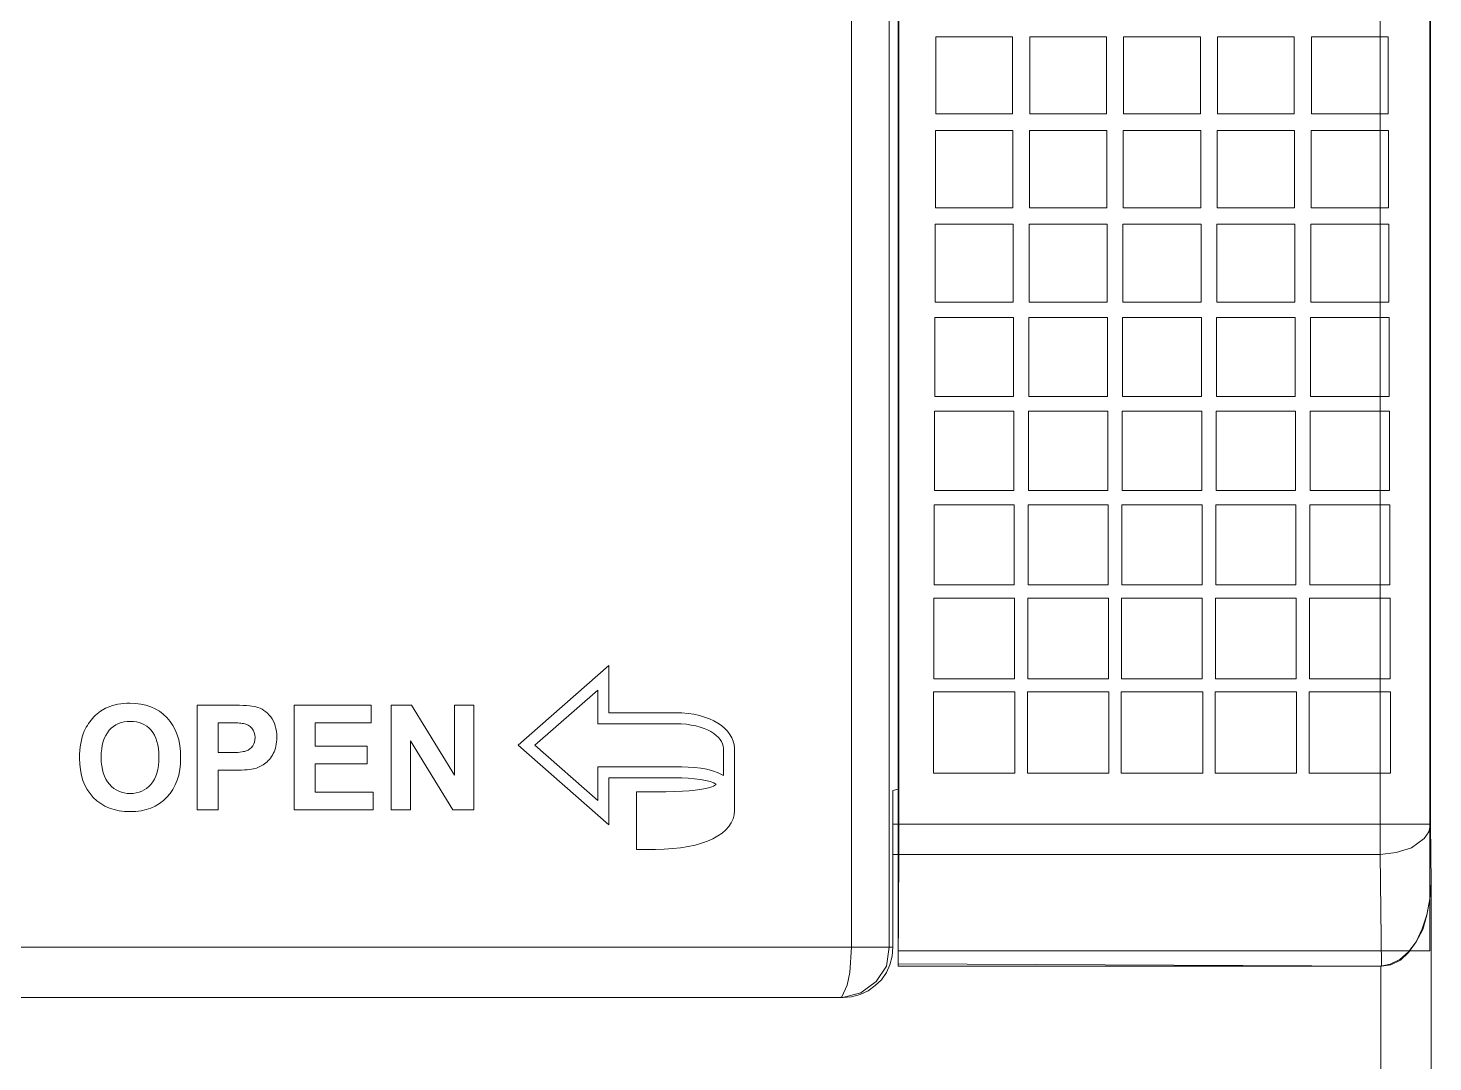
# Model space of a CAD drawing. Header units: millimetres. Extents: x 33157 to 59611, y -29750 to 1750.
# Drawn here: x 53861.99 to 53884.44, y -3172.26 to -3155.74 of the extents above; entities that cross this region are included whole.
import ezdxf

# ---------------------------------------------------------------- set-up
doc = ezdxf.new("R2010")
doc.units = ezdxf.units.MM
doc.layers.get('0').update_dxf_attribs({"lineweight": 18})

msp = doc.modelspace()

# ---------------------------------------------------------------- linework, layer by layer
at = {"lineweight": 9}
for p, q in [((53875.893, -3043.278), (53875.893, -3170.694)), ((53883.594, -3047.493), (53883.594, -3168.946)), ((53884.398, -3048.296), (53884.398, -3168.464)), ((53875.902, -3109.188), (53875.902, -3168.464)), ((53875.751, -3109.613), (53875.751, -3170.429)), ((53875.893, -3109.613), (53875.893, -3167.906)), ((53875.147, -3110.161), (53875.147, -3170.429)), ((53875.808, -3167.925), (53875.808, -3170.429)), ((53875.902, -3168.464), (53875.902, -3168.946)), ((53884.407, -3169.399), (53884.407, -3208)), ((53875.893, -3170.694), (53875.893, -3170.732)), ((53883.604, -3170.732), (53883.604, -3187.627))]:
    msp.add_line(p, q, dxfattribs=at)
msp.add_lwpolyline([(53875.893, -3170.487), (53884.386, -3170.487), (53884.386, -3047.493), (53875.893, -3047.493)], close=True, dxfattribs=at)
for points, knots in [([(53876.494, -3155.885), (53876.903, -3155.885), (53877.311, -3155.885), (53877.72, -3155.885), (53877.72, -3156.294), (53877.72, -3156.703), (53877.72, -3157.112), (53877.311, -3157.112), (53876.903, -3157.112), (53876.494, -3157.112), (53876.494, -3156.704), (53876.494, -3156.297), (53876.494, -3155.89), (53876.494, -3155.889), (53876.494, -3155.887), (53876.494, -3155.885)], [0, 0, 0, 0, 149413.411189, 149413.411189, 149413.411189, 298826.822379, 298826.822379, 298826.822379, 448240.233568, 448240.233568, 448240.233568, 597653.644758, 597653.644758, 597653.644758, 747067.055947, 747067.055947, 747067.055947, 747067.055947]), ([(53877.994, -3155.885), (53878.403, -3155.885), (53878.812, -3155.885), (53879.22, -3155.885), (53879.22, -3156.294), (53879.22, -3156.703), (53879.22, -3157.112), (53878.812, -3157.112), (53878.403, -3157.112), (53877.994, -3157.112), (53877.994, -3156.704), (53877.994, -3156.297), (53877.994, -3155.89), (53877.994, -3155.889), (53877.994, -3155.887), (53877.994, -3155.885)], [0, 0, 0, 0, 149417.453064, 149417.453064, 149417.453064, 298834.906129, 298834.906129, 298834.906129, 448252.359193, 448252.359193, 448252.359193, 597669.812257, 597669.812257, 597669.812257, 747087.265322, 747087.265322, 747087.265322, 747087.265322]), ([(53879.494, -3155.885), (53879.903, -3155.885), (53880.312, -3155.885), (53880.721, -3155.885), (53880.721, -3156.294), (53880.721, -3156.703), (53880.721, -3157.112), (53880.312, -3157.112), (53879.903, -3157.112), (53879.494, -3157.112), (53879.494, -3156.704), (53879.494, -3156.297), (53879.494, -3155.89), (53879.494, -3155.889), (53879.494, -3155.887), (53879.494, -3155.885)], [0, 0, 0, 0, 149421.494939, 149421.494939, 149421.494939, 298842.989879, 298842.989879, 298842.989879, 448264.484818, 448264.484818, 448264.484818, 597685.979758, 597685.979758, 597685.979758, 747107.474697, 747107.474697, 747107.474697, 747107.474697]), ([(53880.995, -3155.885), (53881.403, -3155.885), (53881.812, -3155.885), (53882.221, -3155.885), (53882.221, -3156.294), (53882.221, -3156.703), (53882.221, -3157.112), (53881.812, -3157.112), (53881.403, -3157.112), (53880.995, -3157.112), (53880.995, -3156.704), (53880.995, -3156.297), (53880.995, -3155.89), (53880.995, -3155.889), (53880.995, -3155.887), (53880.995, -3155.885)], [0, 0, 0, 0, 149425.536815, 149425.536815, 149425.536815, 298851.07363, 298851.07363, 298851.07363, 448276.610445, 448276.610445, 448276.610445, 597702.14726, 597702.14726, 597702.14726, 747127.684074, 747127.684074, 747127.684074, 747127.684074]), ([(53882.495, -3155.885), (53882.904, -3155.885), (53883.312, -3155.885), (53883.721, -3155.885), (53883.721, -3156.294), (53883.721, -3156.703), (53883.721, -3157.112), (53883.312, -3157.112), (53882.904, -3157.112), (53882.495, -3157.112), (53882.495, -3156.704), (53882.495, -3156.297), (53882.495, -3155.89), (53882.495, -3155.889), (53882.495, -3155.887), (53882.495, -3155.885)], [0, 0, 0, 0, 149429.578691, 149429.578691, 149429.578691, 298859.157381, 298859.157381, 298859.157381, 448288.736072, 448288.736072, 448288.736072, 597718.314762, 597718.314762, 597718.314762, 747147.893453, 747147.893453, 747147.893453, 747147.893453]), ([(53876.489, -3157.38), (53876.901, -3157.38), (53877.313, -3157.38), (53877.725, -3157.38), (53877.725, -3157.792), (53877.725, -3158.205), (53877.725, -3158.617), (53877.313, -3158.617), (53876.901, -3158.617), (53876.489, -3158.617), (53876.489, -3158.206), (53876.489, -3157.796), (53876.489, -3157.385), (53876.489, -3157.383), (53876.489, -3157.382), (53876.489, -3157.38)], [0, 0, 0, 0, 149415.408694, 149415.408694, 149415.408694, 298830.817388, 298830.817388, 298830.817388, 448246.226082, 448246.226082, 448246.226082, 597661.634776, 597661.634776, 597661.634776, 747077.043469, 747077.043469, 747077.043469, 747077.043469]), ([(53877.989, -3157.38), (53878.401, -3157.38), (53878.813, -3157.38), (53879.226, -3157.38), (53879.226, -3157.792), (53879.226, -3158.205), (53879.226, -3158.617), (53878.813, -3158.617), (53878.401, -3158.617), (53877.989, -3158.617), (53877.989, -3158.206), (53877.989, -3157.796), (53877.989, -3157.385), (53877.989, -3157.383), (53877.989, -3157.382), (53877.989, -3157.38)], [0, 0, 0, 0, 149419.450565, 149419.450565, 149419.450565, 298838.901129, 298838.901129, 298838.901129, 448258.351694, 448258.351694, 448258.351694, 597677.802258, 597677.802258, 597677.802258, 747097.252823, 747097.252823, 747097.252823, 747097.252823]), ([(53879.489, -3157.38), (53879.901, -3157.38), (53880.314, -3157.38), (53880.726, -3157.38), (53880.726, -3157.792), (53880.726, -3158.205), (53880.726, -3158.617), (53880.314, -3158.617), (53879.901, -3158.617), (53879.489, -3158.617), (53879.489, -3158.206), (53879.489, -3157.796), (53879.489, -3157.385), (53879.489, -3157.383), (53879.489, -3157.382), (53879.489, -3157.38)], [0, 0, 0, 0, 149423.492436, 149423.492436, 149423.492436, 298846.984871, 298846.984871, 298846.984871, 448270.477307, 448270.477307, 448270.477307, 597693.969742, 597693.969742, 597693.969742, 747117.462178, 747117.462178, 747117.462178, 747117.462178]), ([(53880.989, -3157.38), (53881.402, -3157.38), (53881.814, -3157.38), (53882.226, -3157.38), (53882.226, -3157.792), (53882.226, -3158.205), (53882.226, -3158.617), (53881.814, -3158.617), (53881.402, -3158.617), (53880.989, -3158.617), (53880.989, -3158.206), (53880.989, -3157.796), (53880.989, -3157.385), (53880.989, -3157.383), (53880.989, -3157.382), (53880.989, -3157.38)], [0, 0, 0, 0, 149427.534307, 149427.534307, 149427.534307, 298855.068614, 298855.068614, 298855.068614, 448282.60292, 448282.60292, 448282.60292, 597710.137227, 597710.137227, 597710.137227, 747137.671534, 747137.671534, 747137.671534, 747137.671534]), ([(53882.49, -3157.38), (53882.902, -3157.38), (53883.314, -3157.38), (53883.727, -3157.38), (53883.727, -3157.792), (53883.727, -3158.205), (53883.727, -3158.617), (53883.314, -3158.617), (53882.902, -3158.617), (53882.49, -3158.617), (53882.49, -3158.206), (53882.49, -3157.796), (53882.49, -3157.385), (53882.49, -3157.383), (53882.49, -3157.382), (53882.49, -3157.38)], [0, 0, 0, 0, 149431.576178, 149431.576178, 149431.576178, 298863.152356, 298863.152356, 298863.152356, 448294.728535, 448294.728535, 448294.728535, 597726.304713, 597726.304713, 597726.304713, 747157.880891, 747157.880891, 747157.880891, 747157.880891]), ([(53876.483, -3158.875), (53876.899, -3158.875), (53877.315, -3158.875), (53877.731, -3158.875), (53877.731, -3159.291), (53877.731, -3159.706), (53877.731, -3160.122), (53877.315, -3160.122), (53876.899, -3160.122), (53876.483, -3160.122), (53876.483, -3159.708), (53876.483, -3159.294), (53876.483, -3158.88), (53876.483, -3158.878), (53876.483, -3158.877), (53876.483, -3158.875)], [0, 0, 0, 0, 149417.406096, 149417.406096, 149417.406096, 298834.812193, 298834.812193, 298834.812193, 448252.218289, 448252.218289, 448252.218289, 597669.624386, 597669.624386, 597669.624386, 747087.030482, 747087.030482, 747087.030482, 747087.030482]), ([(53877.984, -3158.875), (53878.399, -3158.875), (53878.815, -3158.875), (53879.231, -3158.875), (53879.231, -3159.291), (53879.231, -3159.706), (53879.231, -3160.122), (53878.815, -3160.122), (53878.399, -3160.122), (53877.984, -3160.122), (53877.984, -3159.708), (53877.984, -3159.294), (53877.984, -3158.88), (53877.984, -3158.878), (53877.984, -3158.877), (53877.984, -3158.875)], [0, 0, 0, 0, 149421.447963, 149421.447963, 149421.447963, 298842.895926, 298842.895926, 298842.895926, 448264.343889, 448264.343889, 448264.343889, 597685.791852, 597685.791852, 597685.791852, 747107.239815, 747107.239815, 747107.239815, 747107.239815]), ([(53879.484, -3158.875), (53879.9, -3158.875), (53880.315, -3158.875), (53880.731, -3158.875), (53880.731, -3159.291), (53880.731, -3159.706), (53880.731, -3160.122), (53880.315, -3160.122), (53879.9, -3160.122), (53879.484, -3160.122), (53879.484, -3159.708), (53879.484, -3159.294), (53879.484, -3158.88), (53879.484, -3158.878), (53879.484, -3158.877), (53879.484, -3158.875)], [0, 0, 0, 0, 149425.48983, 149425.48983, 149425.48983, 298850.979659, 298850.979659, 298850.979659, 448276.469489, 448276.469489, 448276.469489, 597701.959319, 597701.959319, 597701.959319, 747127.449149, 747127.449149, 747127.449149, 747127.449149]), ([(53880.984, -3158.875), (53881.4, -3158.875), (53881.816, -3158.875), (53882.232, -3158.875), (53882.232, -3159.291), (53882.232, -3159.706), (53882.232, -3160.122), (53881.816, -3160.122), (53881.4, -3160.122), (53880.984, -3160.122), (53880.984, -3159.708), (53880.984, -3159.294), (53880.984, -3158.88), (53880.984, -3158.878), (53880.984, -3158.877), (53880.984, -3158.875)], [0, 0, 0, 0, 149429.531697, 149429.531697, 149429.531697, 298859.063393, 298859.063393, 298859.063393, 448288.59509, 448288.59509, 448288.59509, 597718.126787, 597718.126787, 597718.126787, 747147.658484, 747147.658484, 747147.658484, 747147.658484]), ([(53882.484, -3158.875), (53882.9, -3158.875), (53883.316, -3158.875), (53883.732, -3158.875), (53883.732, -3159.291), (53883.732, -3159.706), (53883.732, -3160.122), (53883.316, -3160.122), (53882.9, -3160.122), (53882.484, -3160.122), (53882.484, -3159.708), (53882.484, -3159.294), (53882.484, -3158.88), (53882.484, -3158.878), (53882.484, -3158.877), (53882.484, -3158.875)], [0, 0, 0, 0, 149433.573564, 149433.573564, 149433.573564, 298867.147128, 298867.147128, 298867.147128, 448300.720692, 448300.720692, 448300.720692, 597734.294256, 597734.294256, 597734.294256, 747167.86782, 747167.86782, 747167.86782, 747167.86782]), ([(53876.478, -3160.37), (53876.897, -3160.37), (53877.317, -3160.37), (53877.736, -3160.37), (53877.736, -3160.789), (53877.736, -3161.208), (53877.736, -3161.628), (53877.317, -3161.628), (53876.897, -3161.628), (53876.478, -3161.628), (53876.478, -3161.21), (53876.478, -3160.793), (53876.478, -3160.375), (53876.478, -3160.373), (53876.478, -3160.371), (53876.478, -3160.37)], [0, 0, 0, 0, 149419.404037, 149419.404037, 149419.404037, 298838.808074, 298838.808074, 298838.808074, 448258.212111, 448258.212111, 448258.212111, 597677.616147, 597677.616147, 597677.616147, 747097.020184, 747097.020184, 747097.020184, 747097.020184]), ([(53877.978, -3160.37), (53878.398, -3160.37), (53878.817, -3160.37), (53879.236, -3160.37), (53879.236, -3160.789), (53879.236, -3161.208), (53879.236, -3161.628), (53878.817, -3161.628), (53878.398, -3161.628), (53877.978, -3161.628), (53877.978, -3161.21), (53877.978, -3160.793), (53877.978, -3160.375), (53877.978, -3160.373), (53877.978, -3160.371), (53877.978, -3160.37)], [0, 0, 0, 0, 149423.445899, 149423.445899, 149423.445899, 298846.891798, 298846.891798, 298846.891798, 448270.337698, 448270.337698, 448270.337698, 597693.783597, 597693.783597, 597693.783597, 747117.229496, 747117.229496, 747117.229496, 747117.229496]), ([(53879.479, -3160.37), (53879.898, -3160.37), (53880.317, -3160.37), (53880.737, -3160.37), (53880.737, -3160.789), (53880.737, -3161.208), (53880.737, -3161.628), (53880.317, -3161.628), (53879.898, -3161.628), (53879.479, -3161.628), (53879.479, -3161.21), (53879.479, -3160.793), (53879.479, -3160.375), (53879.479, -3160.373), (53879.479, -3160.371), (53879.479, -3160.37)], [0, 0, 0, 0, 149427.487762, 149427.487762, 149427.487762, 298854.975523, 298854.975523, 298854.975523, 448282.463285, 448282.463285, 448282.463285, 597709.951047, 597709.951047, 597709.951047, 747137.438809, 747137.438809, 747137.438809, 747137.438809]), ([(53880.979, -3160.37), (53881.398, -3160.37), (53881.817, -3160.37), (53882.237, -3160.37), (53882.237, -3160.789), (53882.237, -3161.208), (53882.237, -3161.628), (53881.817, -3161.628), (53881.398, -3161.628), (53880.979, -3161.628), (53880.979, -3161.21), (53880.979, -3160.793), (53880.979, -3160.375), (53880.979, -3160.373), (53880.979, -3160.371), (53880.979, -3160.37)], [0, 0, 0, 0, 149431.529625, 149431.529625, 149431.529625, 298863.059249, 298863.059249, 298863.059249, 448294.588874, 448294.588874, 448294.588874, 597726.118498, 597726.118498, 597726.118498, 747157.648123, 747157.648123, 747157.648123, 747157.648123]), ([(53882.479, -3160.37), (53882.898, -3160.37), (53883.318, -3160.37), (53883.737, -3160.37), (53883.737, -3160.789), (53883.737, -3161.208), (53883.737, -3161.628), (53883.318, -3161.628), (53882.898, -3161.628), (53882.479, -3161.628), (53882.479, -3161.21), (53882.479, -3160.793), (53882.479, -3160.375), (53882.479, -3160.373), (53882.479, -3160.371), (53882.479, -3160.37)], [0, 0, 0, 0, 149435.571488, 149435.571488, 149435.571488, 298871.142975, 298871.142975, 298871.142975, 448306.714463, 448306.714463, 448306.714463, 597742.28595, 597742.28595, 597742.28595, 747177.857438, 747177.857438, 747177.857438, 747177.857438]), ([(53876.473, -3161.865), (53876.896, -3161.865), (53877.318, -3161.865), (53877.741, -3161.865), (53877.741, -3162.287), (53877.741, -3162.71), (53877.741, -3163.133), (53877.318, -3163.133), (53876.896, -3163.133), (53876.473, -3163.133), (53876.473, -3162.712), (53876.473, -3162.291), (53876.473, -3161.87), (53876.473, -3161.868), (53876.473, -3161.866), (53876.473, -3161.865)], [0, 0, 0, 0, 149421.401757, 149421.401757, 149421.401757, 298842.803513, 298842.803513, 298842.803513, 448264.20527, 448264.20527, 448264.20527, 597685.607026, 597685.607026, 597685.607026, 747107.008783, 747107.008783, 747107.008783, 747107.008783]), ([(53877.973, -3161.865), (53878.396, -3161.865), (53878.819, -3161.865), (53879.241, -3161.865), (53879.241, -3162.287), (53879.241, -3162.71), (53879.241, -3163.133), (53878.819, -3163.133), (53878.396, -3163.133), (53877.973, -3163.133), (53877.973, -3162.712), (53877.973, -3162.291), (53877.973, -3161.87), (53877.973, -3161.868), (53877.973, -3161.866), (53877.973, -3161.865)], [0, 0, 0, 0, 149425.443615, 149425.443615, 149425.443615, 298850.887229, 298850.887229, 298850.887229, 448276.330844, 448276.330844, 448276.330844, 597701.774459, 597701.774459, 597701.774459, 747127.218073, 747127.218073, 747127.218073, 747127.218073]), ([(53879.473, -3161.865), (53879.896, -3161.865), (53880.319, -3161.865), (53880.742, -3161.865), (53880.742, -3162.287), (53880.742, -3162.71), (53880.742, -3163.133), (53880.319, -3163.133), (53879.896, -3163.133), (53879.473, -3163.133), (53879.473, -3162.712), (53879.473, -3162.291), (53879.473, -3161.87), (53879.473, -3161.868), (53879.473, -3161.866), (53879.473, -3161.865)], [0, 0, 0, 0, 149429.485473, 149429.485473, 149429.485473, 298858.970946, 298858.970946, 298858.970946, 448288.456419, 448288.456419, 448288.456419, 597717.941892, 597717.941892, 597717.941892, 747147.427365, 747147.427365, 747147.427365, 747147.427365]), ([(53880.974, -3161.865), (53881.396, -3161.865), (53881.819, -3161.865), (53882.242, -3161.865), (53882.242, -3162.287), (53882.242, -3162.71), (53882.242, -3163.133), (53881.819, -3163.133), (53881.396, -3163.133), (53880.974, -3163.133), (53880.974, -3162.712), (53880.974, -3162.291), (53880.974, -3161.87), (53880.974, -3161.868), (53880.974, -3161.866), (53880.974, -3161.865)], [0, 0, 0, 0, 149433.527332, 149433.527332, 149433.527332, 298867.054663, 298867.054663, 298867.054663, 448300.581995, 448300.581995, 448300.581995, 597734.109326, 597734.109326, 597734.109326, 747167.636658, 747167.636658, 747167.636658, 747167.636658]), ([(53882.474, -3161.865), (53882.897, -3161.865), (53883.319, -3161.865), (53883.742, -3161.865), (53883.742, -3162.287), (53883.742, -3162.71), (53883.742, -3163.133), (53883.319, -3163.133), (53882.897, -3163.133), (53882.474, -3163.133), (53882.474, -3162.712), (53882.474, -3162.291), (53882.474, -3161.87), (53882.474, -3161.868), (53882.474, -3161.866), (53882.474, -3161.865)], [0, 0, 0, 0, 149437.56919, 149437.56919, 149437.56919, 298875.138381, 298875.138381, 298875.138381, 448312.707571, 448312.707571, 448312.707571, 597750.276762, 597750.276762, 597750.276762, 747187.845952, 747187.845952, 747187.845952, 747187.845952]), ([(53876.467, -3163.359), (53876.894, -3163.359), (53877.32, -3163.359), (53877.746, -3163.359), (53877.746, -3163.786), (53877.746, -3164.212), (53877.746, -3164.638), (53877.32, -3164.638), (53876.894, -3164.638), (53876.467, -3164.638), (53876.467, -3164.214), (53876.467, -3163.789), (53876.467, -3163.365), (53876.467, -3163.363), (53876.467, -3163.361), (53876.467, -3163.359)], [0, 0, 0, 0, 149423.399386, 149423.399386, 149423.399386, 298846.798772, 298846.798772, 298846.798772, 448270.198158, 448270.198158, 448270.198158, 597693.597544, 597693.597544, 597693.597544, 747116.99693, 747116.99693, 747116.99693, 747116.99693]), ([(53877.968, -3163.359), (53878.394, -3163.359), (53878.82, -3163.359), (53879.247, -3163.359), (53879.247, -3163.786), (53879.247, -3164.212), (53879.247, -3164.638), (53878.82, -3164.638), (53878.394, -3164.638), (53877.968, -3164.638), (53877.968, -3164.214), (53877.968, -3163.789), (53877.968, -3163.365), (53877.968, -3163.363), (53877.968, -3163.361), (53877.968, -3163.359)], [0, 0, 0, 0, 149427.44124, 149427.44124, 149427.44124, 298854.88248, 298854.88248, 298854.88248, 448282.32372, 448282.32372, 448282.32372, 597709.764959, 597709.764959, 597709.764959, 747137.206199, 747137.206199, 747137.206199, 747137.206199]), ([(53879.468, -3163.359), (53879.894, -3163.359), (53880.321, -3163.359), (53880.747, -3163.359), (53880.747, -3163.786), (53880.747, -3164.212), (53880.747, -3164.638), (53880.321, -3164.638), (53879.894, -3164.638), (53879.468, -3164.638), (53879.468, -3164.214), (53879.468, -3163.789), (53879.468, -3163.365), (53879.468, -3163.363), (53879.468, -3163.361), (53879.468, -3163.359)], [0, 0, 0, 0, 149431.483094, 149431.483094, 149431.483094, 298862.966188, 298862.966188, 298862.966188, 448294.449282, 448294.449282, 448294.449282, 597725.932376, 597725.932376, 597725.932376, 747157.41547, 747157.41547, 747157.41547, 747157.41547]), ([(53880.968, -3163.359), (53881.395, -3163.359), (53881.821, -3163.359), (53882.247, -3163.359), (53882.247, -3163.786), (53882.247, -3164.212), (53882.247, -3164.638), (53881.821, -3164.638), (53881.395, -3164.638), (53880.968, -3164.638), (53880.968, -3164.214), (53880.968, -3163.789), (53880.968, -3163.365), (53880.968, -3163.363), (53880.968, -3163.361), (53880.968, -3163.359)], [0, 0, 0, 0, 149435.524948, 149435.524948, 149435.524948, 298871.049897, 298871.049897, 298871.049897, 448306.574845, 448306.574845, 448306.574845, 597742.099794, 597742.099794, 597742.099794, 747177.624742, 747177.624742, 747177.624742, 747177.624742]), ([(53882.469, -3163.359), (53882.895, -3163.359), (53883.321, -3163.359), (53883.748, -3163.359), (53883.748, -3163.786), (53883.748, -3164.212), (53883.748, -3164.638), (53883.321, -3164.638), (53882.895, -3164.638), (53882.469, -3164.638), (53882.469, -3164.214), (53882.469, -3163.789), (53882.469, -3163.365), (53882.469, -3163.363), (53882.469, -3163.361), (53882.469, -3163.359)], [0, 0, 0, 0, 149439.566803, 149439.566803, 149439.566803, 298879.133606, 298879.133606, 298879.133606, 448318.700409, 448318.700409, 448318.700409, 597758.267212, 597758.267212, 597758.267212, 747197.834015, 747197.834015, 747197.834015, 747197.834015]), ([(53876.462, -3164.854), (53876.892, -3164.854), (53877.322, -3164.854), (53877.752, -3164.854), (53877.752, -3165.284), (53877.752, -3165.714), (53877.752, -3166.144), (53877.322, -3166.144), (53876.892, -3166.144), (53876.462, -3166.144), (53876.462, -3165.716), (53876.462, -3165.288), (53876.462, -3164.86), (53876.462, -3164.858), (53876.462, -3164.856), (53876.462, -3164.854)], [0, 0, 0, 0, 149425.397668, 149425.397668, 149425.397668, 298850.795337, 298850.795337, 298850.795337, 448276.193005, 448276.193005, 448276.193005, 597701.590674, 597701.590674, 597701.590674, 747126.988342, 747126.988342, 747126.988342, 747126.988342]), ([(53877.963, -3164.854), (53878.392, -3164.854), (53878.822, -3164.854), (53879.252, -3164.854), (53879.252, -3165.284), (53879.252, -3165.714), (53879.252, -3166.144), (53878.822, -3166.144), (53878.392, -3166.144), (53877.963, -3166.144), (53877.963, -3165.716), (53877.963, -3165.288), (53877.963, -3164.86), (53877.963, -3164.858), (53877.963, -3164.856), (53877.963, -3164.854)], [0, 0, 0, 0, 149429.439518, 149429.439518, 149429.439518, 298858.879036, 298858.879036, 298858.879036, 448288.318554, 448288.318554, 448288.318554, 597717.758072, 597717.758072, 597717.758072, 747147.197591, 747147.197591, 747147.197591, 747147.197591]), ([(53879.463, -3164.854), (53879.893, -3164.854), (53880.322, -3164.854), (53880.752, -3164.854), (53880.752, -3165.284), (53880.752, -3165.714), (53880.752, -3166.144), (53880.322, -3166.144), (53879.893, -3166.144), (53879.463, -3166.144), (53879.463, -3165.716), (53879.463, -3165.288), (53879.463, -3164.86), (53879.463, -3164.858), (53879.463, -3164.856), (53879.463, -3164.854)], [0, 0, 0, 0, 149433.481368, 149433.481368, 149433.481368, 298866.962736, 298866.962736, 298866.962736, 448300.444104, 448300.444104, 448300.444104, 597733.925472, 597733.925472, 597733.925472, 747167.40684, 747167.40684, 747167.40684, 747167.40684]), ([(53880.963, -3164.854), (53881.393, -3164.854), (53881.823, -3164.854), (53882.253, -3164.854), (53882.253, -3165.284), (53882.253, -3165.714), (53882.253, -3166.144), (53881.823, -3166.144), (53881.393, -3166.144), (53880.963, -3166.144), (53880.963, -3165.716), (53880.963, -3165.288), (53880.963, -3164.86), (53880.963, -3164.858), (53880.963, -3164.856), (53880.963, -3164.854)], [0, 0, 0, 0, 149437.523218, 149437.523218, 149437.523218, 298875.046436, 298875.046436, 298875.046436, 448312.569655, 448312.569655, 448312.569655, 597750.092873, 597750.092873, 597750.092873, 747187.616091, 747187.616091, 747187.616091, 747187.616091]), ([(53882.463, -3164.854), (53882.893, -3164.854), (53883.323, -3164.854), (53883.753, -3164.854), (53883.753, -3165.284), (53883.753, -3165.714), (53883.753, -3166.144), (53883.323, -3166.144), (53882.893, -3166.144), (53882.463, -3166.144), (53882.463, -3165.716), (53882.463, -3165.288), (53882.463, -3164.86), (53882.463, -3164.858), (53882.463, -3164.856), (53882.463, -3164.854)], [0, 0, 0, 0, 149441.565069, 149441.565069, 149441.565069, 298883.130137, 298883.130137, 298883.130137, 448324.695206, 448324.695206, 448324.695206, 597766.260275, 597766.260275, 597766.260275, 747207.825343, 747207.825343, 747207.825343, 747207.825343]), ([(53873.278, -3168.235), (53873.278, -3168.235), (53873.278, -3167.251), (53873.278, -3167.251), (53873.267, -3166.937), (53872.898, -3166.683), (53872.336, -3166.683), (53872.336, -3166.683), (53871.269, -3166.683), (53871.269, -3166.683), (53871.269, -3166.683), (53871.269, -3165.929), (53871.269, -3165.929), (53871.269, -3165.929), (53869.822, -3167.203), (53869.822, -3167.203), (53869.822, -3167.203), (53871.269, -3168.477), (53871.269, -3168.477), (53871.269, -3168.477), (53871.269, -3167.723), (53871.269, -3167.723), (53871.269, -3167.723), (53872.336, -3167.723), (53872.336, -3167.723), (53872.596, -3167.723), (53872.916, -3167.758), (53872.983, -3167.83), (53872.977, -3167.828), (53872.937, -3167.946), (53872.016, -3167.948), (53871.911, -3167.948), (53871.713, -3167.948), (53871.713, -3167.948), (53871.713, -3167.948), (53871.713, -3168.866), (53871.713, -3168.866), (53871.713, -3168.866), (53872.016, -3168.866), (53872.016, -3168.866), (53872.782, -3168.866), (53873.278, -3168.618), (53873.278, -3168.246), (53873.278, -3168.205), (53873.273, -3168.194), (53873.278, -3168.235)], [0, 0, 0, 0, 139154.869019, 139154.869019, 139154.869019, 278309.738037, 278309.738037, 278309.738037, 417464.607056, 417464.607056, 417464.607056, 556619.476074, 556619.476074, 556619.476074, 695774.345093, 695774.345093, 695774.345093, 834929.214112, 834929.214112, 834929.214112, 974084.08313, 974084.08313, 974084.08313, 1113238.952149, 1113238.952149, 1113238.952149, 1252393.821167, 1252393.821167, 1252393.821167, 1391548.690186, 1391548.690186, 1391548.690186, 1530703.559205, 1530703.559205, 1530703.559205, 1669858.428223, 1669858.428223, 1669858.428223, 1809013.297242, 1809013.297242, 1809013.297242, 1948168.16626, 1948168.16626, 1948168.16626, 2087323.035279, 2087323.035279, 2087323.035279, 2087323.035279]), ([(53871.269, -3167.547), (53871.269, -3167.547), (53871.093, -3167.547), (53871.093, -3167.547), (53871.093, -3167.547), (53871.093, -3167.723), (53871.093, -3167.723), (53871.093, -3167.723), (53871.093, -3168.086), (53871.093, -3168.086), (53871.093, -3168.086), (53870.089, -3167.203), (53870.089, -3167.203), (53870.089, -3167.203), (53871.093, -3166.32), (53871.093, -3166.32), (53871.093, -3166.32), (53871.093, -3166.683), (53871.093, -3166.683), (53871.093, -3166.683), (53871.093, -3166.859), (53871.093, -3166.859), (53871.093, -3166.859), (53871.269, -3166.859), (53871.269, -3166.859), (53871.269, -3166.859), (53872.336, -3166.859), (53872.336, -3166.859), (53872.825, -3166.859), (53873.095, -3167.064), (53873.102, -3167.251), (53873.102, -3167.251), (53873.102, -3167.688), (53873.102, -3167.688), (53872.884, -3167.559), (53872.605, -3167.547), (53872.336, -3167.547), (53872.336, -3167.547), (53871.269, -3167.547), (53871.269, -3167.547)], [0, 0, 0, 0, 139946.780413, 139946.780413, 139946.780413, 279893.560827, 279893.560827, 279893.560827, 419840.34124, 419840.34124, 419840.34124, 559787.121653, 559787.121653, 559787.121653, 699733.902067, 699733.902067, 699733.902067, 839680.68248, 839680.68248, 839680.68248, 979627.462893, 979627.462893, 979627.462893, 1119574.243306, 1119574.243306, 1119574.243306, 1259521.02372, 1259521.02372, 1259521.02372, 1399467.804133, 1399467.804133, 1399467.804133, 1539414.584546, 1539414.584546, 1539414.584546, 1679361.36496, 1679361.36496, 1679361.36496, 1819308.145373, 1819308.145373, 1819308.145373, 1819308.145373]), ([(53876.457, -3166.349), (53876.457, -3166.349), (53877.757, -3166.349), (53877.757, -3166.349), (53877.757, -3166.349), (53877.757, -3167.649), (53877.757, -3167.649), (53877.757, -3167.649), (53876.457, -3167.649), (53876.457, -3167.649), (53876.457, -3167.649), (53876.457, -3166.355), (53876.457, -3166.355), (53876.457, -3166.355), (53876.457, -3166.349), (53876.457, -3166.349)], [0, 0, 0, 0, 149427.395493, 149427.395493, 149427.395493, 298854.790986, 298854.790986, 298854.790986, 448282.186479, 448282.186479, 448282.186479, 597709.581972, 597709.581972, 597709.581972, 747136.977465, 747136.977465, 747136.977465, 747136.977465]), ([(53877.957, -3166.349), (53877.957, -3166.349), (53879.257, -3166.349), (53879.257, -3166.349), (53879.257, -3166.349), (53879.257, -3167.649), (53879.257, -3167.649), (53879.257, -3167.649), (53877.957, -3167.649), (53877.957, -3167.649), (53877.957, -3167.649), (53877.957, -3166.355), (53877.957, -3166.355), (53877.957, -3166.355), (53877.957, -3166.349), (53877.957, -3166.349)], [0, 0, 0, 0, 149431.437338, 149431.437338, 149431.437338, 298862.874677, 298862.874677, 298862.874677, 448294.312015, 448294.312015, 448294.312015, 597725.749354, 597725.749354, 597725.749354, 747157.186692, 747157.186692, 747157.186692, 747157.186692]), ([(53879.458, -3166.349), (53879.458, -3166.349), (53880.758, -3166.349), (53880.758, -3166.349), (53880.758, -3166.349), (53880.758, -3167.649), (53880.758, -3167.649), (53880.758, -3167.649), (53879.458, -3167.649), (53879.458, -3167.649), (53879.458, -3167.649), (53879.458, -3166.355), (53879.458, -3166.355), (53879.458, -3166.355), (53879.458, -3166.349), (53879.458, -3166.349)], [0, 0, 0, 0, 149435.479184, 149435.479184, 149435.479184, 298870.958368, 298870.958368, 298870.958368, 448306.437552, 448306.437552, 448306.437552, 597741.916737, 597741.916737, 597741.916737, 747177.395921, 747177.395921, 747177.395921, 747177.395921]), ([(53880.958, -3166.349), (53880.958, -3166.349), (53882.258, -3166.349), (53882.258, -3166.349), (53882.258, -3166.349), (53882.258, -3167.649), (53882.258, -3167.649), (53882.258, -3167.649), (53880.958, -3167.649), (53880.958, -3167.649), (53880.958, -3167.649), (53880.958, -3166.355), (53880.958, -3166.355), (53880.958, -3166.355), (53880.958, -3166.349), (53880.958, -3166.349)], [0, 0, 0, 0, 149439.52103, 149439.52103, 149439.52103, 298879.04206, 298879.04206, 298879.04206, 448318.56309, 448318.56309, 448318.56309, 597758.08412, 597758.08412, 597758.08412, 747197.605151, 747197.605151, 747197.605151, 747197.605151]), ([(53882.458, -3166.349), (53882.458, -3166.349), (53883.758, -3166.349), (53883.758, -3166.349), (53883.758, -3166.349), (53883.758, -3167.649), (53883.758, -3167.649), (53883.758, -3167.649), (53882.458, -3167.649), (53882.458, -3167.649), (53882.458, -3167.649), (53882.458, -3166.355), (53882.458, -3166.355), (53882.458, -3166.355), (53882.458, -3166.349), (53882.458, -3166.349)], [0, 0, 0, 0, 149443.562876, 149443.562876, 149443.562876, 298887.125753, 298887.125753, 298887.125753, 448330.688629, 448330.688629, 448330.688629, 597774.251505, 597774.251505, 597774.251505, 747217.814382, 747217.814382, 747217.814382, 747217.814382]), ([(53862.814, -3167.408), (53862.814, -3167.237), (53862.84, -3167.094), (53862.89, -3166.978), (53862.928, -3166.893), (53862.98, -3166.816), (53863.045, -3166.748), (53863.111, -3166.681), (53863.182, -3166.631), (53863.26, -3166.598), (53863.364, -3166.554), (53863.484, -3166.531), (53863.619, -3166.531), (53863.865, -3166.531), (53864.061, -3166.608), (53864.209, -3166.761), (53864.356, -3166.914), (53864.429, -3167.127), (53864.429, -3167.4), (53864.429, -3167.67), (53864.356, -3167.882), (53864.21, -3168.034), (53864.064, -3168.187), (53863.868, -3168.263), (53863.624, -3168.263), (53863.376, -3168.263), (53863.179, -3168.188), (53863.033, -3168.035), (53862.887, -3167.884), (53862.814, -3167.674), (53862.814, -3167.408)], [0, 0, 0, 0, 141864.696746, 141864.696746, 141864.696746, 283729.393492, 283729.393492, 283729.393492, 425594.090239, 425594.090239, 425594.090239, 567458.786985, 567458.786985, 567458.786985, 709323.483731, 709323.483731, 709323.483731, 851188.180477, 851188.180477, 851188.180477, 993052.877223, 993052.877223, 993052.877223, 1134917.57397, 1134917.57397, 1134917.57397, 1276782.270716, 1276782.270716, 1276782.270716, 1418646.967462, 1418646.967462, 1418646.967462, 1418646.967462]), ([(53864.692, -3168.233), (53864.692, -3168.233), (53864.692, -3166.562), (53864.692, -3166.562), (53864.692, -3166.562), (53865.23, -3166.562), (53865.23, -3166.562), (53865.434, -3166.562), (53865.567, -3166.57), (53865.629, -3166.587), (53865.724, -3166.612), (53865.804, -3166.666), (53865.869, -3166.75), (53865.933, -3166.834), (53865.965, -3166.943), (53865.965, -3167.076), (53865.965, -3167.179), (53865.947, -3167.265), (53865.91, -3167.335), (53865.873, -3167.405), (53865.826, -3167.46), (53865.769, -3167.5), (53865.712, -3167.539), (53865.654, -3167.566), (53865.595, -3167.579), (53865.515, -3167.595), (53865.399, -3167.603), (53865.247, -3167.603), (53865.247, -3167.603), (53865.029, -3167.603), (53865.029, -3167.603), (53865.029, -3167.603), (53865.029, -3168.233), (53865.029, -3168.233), (53865.029, -3168.233), (53864.692, -3168.233), (53864.692, -3168.233)], [0, 0, 0, 0, 140559.436478, 140559.436478, 140559.436478, 281118.872956, 281118.872956, 281118.872956, 421678.309434, 421678.309434, 421678.309434, 562237.745912, 562237.745912, 562237.745912, 702797.18239, 702797.18239, 702797.18239, 843356.618868, 843356.618868, 843356.618868, 983916.055346, 983916.055346, 983916.055346, 1124475.491824, 1124475.491824, 1124475.491824, 1265034.928302, 1265034.928302, 1265034.928302, 1405594.36478, 1405594.36478, 1405594.36478, 1546153.801258, 1546153.801258, 1546153.801258, 1686713.237736, 1686713.237736, 1686713.237736, 1686713.237736]), ([(53866.242, -3168.233), (53866.242, -3168.233), (53866.242, -3166.562), (53866.242, -3166.562), (53866.242, -3166.562), (53867.473, -3166.562), (53867.473, -3166.562), (53867.473, -3166.562), (53867.473, -3166.844), (53867.473, -3166.844), (53867.473, -3166.844), (53866.579, -3166.844), (53866.579, -3166.844), (53866.579, -3166.844), (53866.579, -3167.215), (53866.579, -3167.215), (53866.579, -3167.215), (53867.411, -3167.215), (53867.411, -3167.215), (53867.411, -3167.215), (53867.411, -3167.498), (53867.411, -3167.498), (53867.411, -3167.498), (53866.579, -3167.498), (53866.579, -3167.498), (53866.579, -3167.498), (53866.579, -3167.951), (53866.579, -3167.951), (53866.579, -3167.951), (53867.506, -3167.951), (53867.506, -3167.951), (53867.506, -3167.951), (53867.506, -3168.233), (53867.506, -3168.233), (53867.506, -3168.233), (53866.242, -3168.233), (53866.242, -3168.233)], [0, 0, 0, 0, 140561.516919, 140561.516919, 140561.516919, 281123.033838, 281123.033838, 281123.033838, 421684.550757, 421684.550757, 421684.550757, 562246.067676, 562246.067676, 562246.067676, 702807.584595, 702807.584595, 702807.584595, 843369.101514, 843369.101514, 843369.101514, 983930.618433, 983930.618433, 983930.618433, 1124492.135352, 1124492.135352, 1124492.135352, 1265053.65227, 1265053.65227, 1265053.65227, 1405615.169189, 1405615.169189, 1405615.169189, 1546176.686108, 1546176.686108, 1546176.686108, 1686738.203027, 1686738.203027, 1686738.203027, 1686738.203027]), ([(53867.792, -3168.233), (53867.792, -3168.233), (53867.792, -3166.562), (53867.792, -3166.562), (53867.792, -3166.562), (53868.118, -3166.562), (53868.118, -3166.562), (53868.118, -3166.562), (53868.803, -3167.682), (53868.803, -3167.682), (53868.803, -3167.682), (53868.803, -3166.562), (53868.803, -3166.562), (53868.803, -3166.562), (53869.114, -3166.562), (53869.114, -3166.562), (53869.114, -3166.562), (53869.114, -3168.233), (53869.114, -3168.233), (53869.114, -3168.233), (53868.778, -3168.233), (53868.778, -3168.233), (53868.778, -3168.233), (53868.103, -3167.134), (53868.103, -3167.134), (53868.103, -3167.134), (53868.103, -3168.233), (53868.103, -3168.233), (53868.103, -3168.233), (53867.792, -3168.233), (53867.792, -3168.233)], [0, 0, 0, 0, 141874.603481, 141874.603481, 141874.603481, 283749.206963, 283749.206963, 283749.206963, 425623.810444, 425623.810444, 425623.810444, 567498.413926, 567498.413926, 567498.413926, 709373.017407, 709373.017407, 709373.017407, 851247.620888, 851247.620888, 851247.620888, 993122.22437, 993122.22437, 993122.22437, 1134996.827851, 1134996.827851, 1134996.827851, 1276871.431333, 1276871.431333, 1276871.431333, 1418746.034814, 1418746.034814, 1418746.034814, 1418746.034814]), ([(53863.16, -3167.396), (53863.16, -3167.586), (53863.204, -3167.729), (53863.291, -3167.827), (53863.378, -3167.925), (53863.489, -3167.974), (53863.623, -3167.974), (53863.758, -3167.974), (53863.868, -3167.925), (53863.954, -3167.828), (53864.04, -3167.731), (53864.083, -3167.586), (53864.083, -3167.392), (53864.083, -3167.2), (53864.041, -3167.057), (53863.957, -3166.962), (53863.874, -3166.868), (53863.762, -3166.821), (53863.623, -3166.821), (53863.485, -3166.821), (53863.373, -3166.869), (53863.288, -3166.964), (53863.203, -3167.06), (53863.16, -3167.204), (53863.16, -3167.396)], [0, 0, 0, 0, 143828.612587, 143828.612587, 143828.612587, 287657.225173, 287657.225173, 287657.225173, 431485.83776, 431485.83776, 431485.83776, 575314.450346, 575314.450346, 575314.450346, 719143.062933, 719143.062933, 719143.062933, 862971.67552, 862971.67552, 862971.67552, 1006800.288106, 1006800.288106, 1006800.288106, 1150628.900693, 1150628.900693, 1150628.900693, 1150628.900693]), ([(53865.029, -3166.844), (53865.029, -3166.844), (53865.029, -3167.32), (53865.029, -3167.32), (53865.029, -3167.32), (53865.212, -3167.32), (53865.212, -3167.32), (53865.344, -3167.32), (53865.432, -3167.311), (53865.476, -3167.294), (53865.521, -3167.276), (53865.556, -3167.249), (53865.581, -3167.211), (53865.606, -3167.174), (53865.619, -3167.131), (53865.619, -3167.081), (53865.619, -3167.02), (53865.601, -3166.97), (53865.566, -3166.93), (53865.53, -3166.89), (53865.486, -3166.866), (53865.431, -3166.855), (53865.391, -3166.848), (53865.311, -3166.844), (53865.19, -3166.844), (53865.19, -3166.844), (53865.029, -3166.844), (53865.029, -3166.844)], [0, 0, 0, 0, 142563.21758, 142563.21758, 142563.21758, 285126.435161, 285126.435161, 285126.435161, 427689.652741, 427689.652741, 427689.652741, 570252.870321, 570252.870321, 570252.870321, 712816.087902, 712816.087902, 712816.087902, 855379.305482, 855379.305482, 855379.305482, 997942.523062, 997942.523062, 997942.523062, 1140505.740643, 1140505.740643, 1140505.740643, 1283068.958223, 1283068.958223, 1283068.958223, 1283068.958223])]:
    msp.add_open_spline(points, degree=3, knots=knots)
for points in [[(53875.893, -3167.906), (53875.893, -3167.906), (53875.808, -3167.925), (53875.808, -3167.925)], [(53875.808, -3168.464), (53875.808, -3168.464), (53875.893, -3168.464), (53875.893, -3168.464)], [(53875.902, -3168.464), (53875.902, -3168.464), (53884.398, -3168.464), (53884.398, -3168.464)], [(53884.407, -3169.409), (53884.407, -3169.409), (53884.398, -3168.464), (53884.398, -3168.464)], [(53875.808, -3168.946), (53875.808, -3168.946), (53875.893, -3168.946), (53875.893, -3168.946)], [(53883.594, -3168.946), (53883.594, -3168.946), (53875.902, -3168.946), (53875.902, -3168.946)], [(53875.902, -3168.946), (53875.902, -3168.946), (53875.893, -3170.732), (53875.893, -3170.732)], [(53883.613, -3170.732), (53883.613, -3170.732), (53883.594, -3168.946), (53883.594, -3168.946)], [(53839.711, -3170.429), (53839.711, -3170.429), (53875.808, -3170.429), (53875.808, -3170.429)], [(53883.604, -3170.732), (53883.604, -3170.732), (53875.893, -3170.694), (53875.893, -3170.694)], [(53875.893, -3170.732), (53875.893, -3170.732), (53883.613, -3170.732), (53883.613, -3170.732)], [(53840.505, -3171.233), (53840.505, -3171.233), (53875.014, -3171.233), (53875.014, -3171.233)], [(53874.995, -3171.223), (53874.995, -3171.223), (53874.958, -3171.233), (53874.958, -3171.233)], [(53874.958, -3171.233), (53874.958, -3171.233), (53875.005, -3171.233), (53875.005, -3171.233)]]:
    msp.add_open_spline(points, degree=3, dxfattribs=at)
for points, knots in [([(53883.594, -3168.946), (53883.594, -3168.946), (53883.849, -3168.918), (53883.849, -3168.918), (53883.849, -3168.918), (53884.095, -3168.842), (53884.095, -3168.842), (53884.095, -3168.842), (53884.294, -3168.691), (53884.294, -3168.691), (53884.294, -3168.691), (53884.369, -3168.587), (53884.369, -3168.587), (53884.369, -3168.587), (53884.398, -3168.464), (53884.398, -3168.464)], [0, 0, 0, 0, 149451.846221, 149451.846221, 149451.846221, 298903.692441, 298903.692441, 298903.692441, 448355.538662, 448355.538662, 448355.538662, 597807.384882, 597807.384882, 597807.384882, 747259.231103, 747259.231103, 747259.231103, 747259.231103]), ([(53883.604, -3170.732), (53883.604, -3170.732), (53883.755, -3170.703), (53883.755, -3170.703), (53883.755, -3170.703), (53883.906, -3170.628), (53883.906, -3170.628), (53883.906, -3170.628), (53884.048, -3170.505), (53884.048, -3170.505), (53884.048, -3170.505), (53884.171, -3170.344), (53884.171, -3170.344), (53884.171, -3170.344), (53884.265, -3170.136), (53884.265, -3170.136), (53884.265, -3170.136), (53884.341, -3169.91), (53884.341, -3169.91), (53884.341, -3169.91), (53884.388, -3169.655), (53884.388, -3169.655), (53884.388, -3169.655), (53884.407, -3169.399), (53884.407, -3169.399)], [0, 0, 0, 0, 143886.265675, 143886.265675, 143886.265675, 287772.531351, 287772.531351, 287772.531351, 431658.797026, 431658.797026, 431658.797026, 575545.062702, 575545.062702, 575545.062702, 719431.328377, 719431.328377, 719431.328377, 863317.594053, 863317.594053, 863317.594053, 1007203.859728, 1007203.859728, 1007203.859728, 1151090.125404, 1151090.125404, 1151090.125404, 1151090.125404]), ([(53883.613, -3170.732), (53883.613, -3170.732), (53883.764, -3170.713), (53883.764, -3170.713), (53883.764, -3170.713), (53883.916, -3170.637), (53883.916, -3170.637), (53883.916, -3170.637), (53884.048, -3170.514), (53884.048, -3170.514), (53884.048, -3170.514), (53884.171, -3170.344), (53884.171, -3170.344), (53884.171, -3170.344), (53884.275, -3170.146), (53884.275, -3170.146), (53884.275, -3170.146), (53884.341, -3169.919), (53884.341, -3169.919), (53884.341, -3169.919), (53884.388, -3169.664), (53884.388, -3169.664), (53884.388, -3169.664), (53884.407, -3169.409), (53884.407, -3169.409)], [0, 0, 0, 0, 143886.292938, 143886.292938, 143886.292938, 287772.585875, 287772.585875, 287772.585875, 431658.878813, 431658.878813, 431658.878813, 575545.17175, 575545.17175, 575545.17175, 719431.464688, 719431.464688, 719431.464688, 863317.757625, 863317.757625, 863317.757625, 1007204.050563, 1007204.050563, 1007204.050563, 1151090.3435, 1151090.3435, 1151090.3435, 1151090.3435]), ([(53875.147, -3170.429), (53875.147, -3170.429), (53875.118, -3170.836), (53875.118, -3170.836), (53875.118, -3170.836), (53875.08, -3171.034), (53875.08, -3171.034), (53875.08, -3171.034), (53874.995, -3171.223), (53874.995, -3171.223)], [0, 0, 0, 0, 159685.568894, 159685.568894, 159685.568894, 319371.137788, 319371.137788, 319371.137788, 479056.706682, 479056.706682, 479056.706682, 479056.706682]), ([(53875.005, -3171.233), (53875.005, -3171.233), (53875.298, -3171.157), (53875.298, -3171.157), (53875.298, -3171.157), (53875.543, -3170.977), (53875.543, -3170.977), (53875.543, -3170.977), (53875.704, -3170.732), (53875.704, -3170.732), (53875.704, -3170.732), (53875.751, -3170.429), (53875.751, -3170.429)], [0, 0, 0, 0, 153681.140817, 153681.140817, 153681.140817, 307362.281635, 307362.281635, 307362.281635, 461043.422452, 461043.422452, 461043.422452, 614724.56327, 614724.56327, 614724.56327, 614724.56327]), ([(53875.014, -3171.233), (53875.014, -3171.233), (53875.147, -3171.223), (53875.147, -3171.223), (53875.147, -3171.223), (53875.288, -3171.185), (53875.288, -3171.185), (53875.288, -3171.185), (53875.411, -3171.129), (53875.411, -3171.129), (53875.411, -3171.129), (53875.525, -3171.044), (53875.525, -3171.044), (53875.525, -3171.044), (53875.628, -3170.949), (53875.628, -3170.949), (53875.628, -3170.949), (53875.704, -3170.836), (53875.704, -3170.836), (53875.704, -3170.836), (53875.761, -3170.713), (53875.761, -3170.713), (53875.761, -3170.713), (53875.799, -3170.571), (53875.799, -3170.571), (53875.799, -3170.571), (53875.808, -3170.429), (53875.808, -3170.429)], [0, 0, 0, 0, 142594.836901, 142594.836901, 142594.836901, 285189.673803, 285189.673803, 285189.673803, 427784.510704, 427784.510704, 427784.510704, 570379.347605, 570379.347605, 570379.347605, 712974.184507, 712974.184507, 712974.184507, 855569.021408, 855569.021408, 855569.021408, 998163.85831, 998163.85831, 998163.85831, 1140758.695211, 1140758.695211, 1140758.695211, 1283353.532112, 1283353.532112, 1283353.532112, 1283353.532112])]:
    msp.add_open_spline(points, degree=3, knots=knots, dxfattribs=at)

doc.saveas('drawing.dxf')
